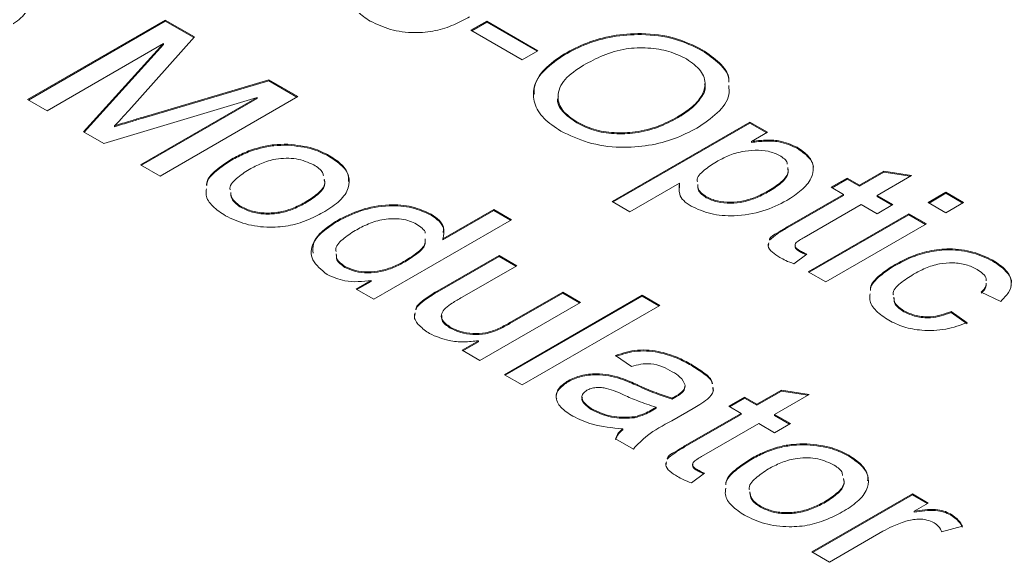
# Model space of a CAD drawing. Header units: inches. Extents: x 0.1 to 10.9, y 0 to 8.5.
# Drawn here: x 8.631 to 9.0385, y 6.8883 to 7.1112 of the extents above; entities that cross this region are included whole.
import ezdxf

# ---------------------------------------------------------------- set-up
doc = ezdxf.new("R2010")
doc.units = ezdxf.units.IN
doc.header["$MEASUREMENT"] = 0

msp = doc.modelspace()

# ---------------------------------------------------------------- linework, layer by layer
at = {"color": 7, "linetype": 'Continuous', "lineweight": 0}
for p, q in [((8.63418, 7.07839), (8.69075, 7.11105)), ((8.69075, 7.11105), (8.70275, 7.10412)), ((8.69075, 7.11064), (8.69075, 7.11105)), ((8.63453, 7.07819), (8.69075, 7.11064)), ((8.69075, 7.11064), (8.70251, 7.10385)), ((8.81621, 7.10686), (8.82274, 7.11063)), ((8.83725, 7.09472), (8.81621, 7.10686)), ((8.81657, 7.10666), (8.82274, 7.11022)), ((8.82274, 7.11063), (8.84377, 7.09849)), ((8.82274, 7.11022), (8.82274, 7.11063)), ((8.82274, 7.11022), (8.84342, 7.09828)), ((8.70275, 7.10412), (8.6757, 7.0739)), ((8.69002, 7.10142), (8.64216, 7.07378)), ((8.65716, 7.06512), (8.69002, 7.10142)), ((8.6574, 7.06498), (8.69002, 7.10101)), ((8.69002, 7.10101), (8.69002, 7.10142)), ((8.91126, 7.09848), (8.91126, 7.09889)), ((8.84377, 7.09849), (8.83725, 7.09472)), ((8.85463, 7.09681), (8.85463, 7.09722)), ((8.68171, 7.07122), (8.73324, 7.08652)), ((8.73324, 7.08652), (8.74514, 7.07965)), ((8.73324, 7.08611), (8.73324, 7.08652)), ((8.68171, 7.07081), (8.73324, 7.08611)), ((8.73324, 7.08611), (8.74479, 7.07944)), ((8.64216, 7.07378), (8.63418, 7.07839)), ((8.72846, 7.07923), (8.6655, 7.06031)), ((8.6806, 7.0516), (8.72846, 7.07923)), ((8.68095, 7.05139), (8.72846, 7.07882)), ((8.74514, 7.07965), (8.68857, 7.04699)), ((8.72846, 7.07882), (8.72846, 7.07923)), ((8.68171, 7.07081), (8.68171, 7.07122)), ((8.90103, 7.07085), (8.90103, 7.07125)), ((8.66994, 7.06723), (8.66994, 7.06764)), ((8.8597, 7.06879), (8.8597, 7.0692)), ((8.87423, 7.03652), (8.9308, 7.06918)), ((8.87459, 7.03632), (8.9308, 7.06877)), ((8.9308, 7.06918), (8.93805, 7.06499)), ((8.9308, 7.06877), (8.9308, 7.06918)), ((8.9308, 7.06877), (8.9377, 7.06479)), ((8.6655, 7.06031), (8.65716, 7.06512)), ((8.93805, 7.06499), (8.93149, 7.06121)), ((8.74102, 7.05963), (8.74102, 7.06003)), ((8.93149, 7.0608), (8.93149, 7.06121)), ((8.95027, 7.05837), (8.95027, 7.05878)), ((8.71795, 7.05349), (8.71795, 7.0539)), ((8.75822, 7.05494), (8.75822, 7.05535)), ((8.68857, 7.04699), (8.6806, 7.0516)), ((8.96416, 7.04238), (8.97069, 7.04615)), ((8.96452, 7.04218), (8.97069, 7.04574)), ((8.97069, 7.04615), (8.97577, 7.04322)), ((8.97069, 7.04574), (8.97069, 7.04615)), ((8.97069, 7.04574), (8.97577, 7.04281)), ((8.97577, 7.04322), (8.98583, 7.04903)), ((8.97577, 7.04281), (8.98583, 7.04862)), ((8.99721, 7.04723), (8.98302, 7.03904)), ((8.98583, 7.04903), (8.99721, 7.04723)), ((8.98583, 7.04862), (8.98583, 7.04903)), ((8.98583, 7.04862), (8.99665, 7.04691)), ((8.90191, 7.04412), (8.88149, 7.03234)), ((8.90191, 7.04372), (8.90191, 7.04412)), ((8.90193, 7.04208), (8.90191, 7.04372)), ((8.96924, 7.03945), (8.96416, 7.04238)), ((8.97577, 7.04281), (8.97577, 7.04322)), ((8.91291, 7.03807), (8.91291, 7.03848)), ((8.93862, 7.04063), (8.93862, 7.04104)), ((8.94604, 7.02606), (8.96924, 7.03945)), ((8.94604, 7.02565), (8.96924, 7.03905)), ((8.96924, 7.03905), (8.96924, 7.03945)), ((8.98302, 7.03904), (8.98955, 7.03527)), ((8.98302, 7.03863), (8.98302, 7.03904)), ((8.98302, 7.03863), (8.98919, 7.03506)), ((9.00405, 7.0361), (9.0113, 7.04029)), ((9.00441, 7.0359), (9.0113, 7.03988)), ((9.0113, 7.04029), (9.01856, 7.0361)), ((9.0113, 7.03988), (9.0113, 7.04029)), ((9.0113, 7.03988), (9.0182, 7.0359)), ((8.72196, 7.03401), (8.72196, 7.03442)), ((8.74864, 7.03604), (8.74864, 7.03645)), ((8.88149, 7.03234), (8.87423, 7.03652)), ((8.97649, 7.03527), (8.95304, 7.02173)), ((8.98302, 7.0315), (8.97649, 7.03527)), ((8.98955, 7.03527), (8.98302, 7.0315)), ((9.0113, 7.03192), (9.00405, 7.0361)), ((9.01856, 7.0361), (9.0113, 7.03192)), ((8.79997, 7.03084), (8.79997, 7.03125)), ((8.80475, 7.02111), (8.82564, 7.03317)), ((8.80475, 7.0207), (8.82564, 7.03277)), ((8.82564, 7.03317), (8.8329, 7.02899)), ((8.82564, 7.03277), (8.82564, 7.03317)), ((8.82564, 7.03277), (8.83254, 7.02878)), ((8.95474, 7.00763), (8.99607, 7.0315)), ((8.95509, 7.00743), (8.99607, 7.03109)), ((8.99607, 7.0315), (9.00333, 7.02731)), ((8.99607, 7.03109), (8.99607, 7.0315)), ((8.99607, 7.03109), (9.00297, 7.02711)), ((8.76143, 7.02835), (8.76143, 7.02876)), ((8.8329, 7.02899), (8.77633, 6.99633)), ((8.94604, 7.02565), (8.94604, 7.02606)), ((9.00333, 7.02731), (8.96199, 7.00345)), ((8.80475, 7.0207), (8.80475, 7.02111)), ((8.93836, 7.01815), (8.93856, 7.01916)), ((8.80233, 6.99962), (8.82782, 7.01433)), ((8.80233, 6.99921), (8.82782, 7.01393)), ((8.82782, 7.01433), (8.83507, 7.01015)), ((8.82782, 7.01393), (8.82782, 7.01433)), ((8.82782, 7.01393), (8.83472, 7.00994)), ((8.95419, 7.01486), (8.94883, 7.01093)), ((8.95117, 7.01599), (8.95117, 7.01639)), ((8.76447, 7.00946), (8.76447, 7.00987)), ((8.78918, 7.01171), (8.78918, 7.01212)), ((8.83507, 7.01015), (8.81259, 6.99717)), ((8.99048, 7.01028), (8.99048, 7.01068)), ((9.03058, 7.01201), (9.03058, 7.01242)), ((8.96199, 7.00345), (8.95474, 7.00763)), ((8.76907, 7.00052), (8.77532, 7.00412)), ((8.76943, 7.00031), (8.77532, 7.00371)), ((8.77532, 7.00371), (8.77532, 7.00412)), ((8.77633, 6.99633), (8.76907, 7.00052)), ((8.80233, 6.99921), (8.80233, 6.99962)), ((8.82999, 6.96535), (8.88656, 6.99801)), ((8.83035, 6.96515), (8.88656, 6.9976)), ((8.83222, 6.98673), (8.85393, 6.99926)), ((8.83222, 6.98632), (8.85393, 6.99885)), ((8.85393, 6.99926), (8.86118, 6.99507)), ((8.85393, 6.99885), (8.85393, 6.99926)), ((8.85393, 6.99885), (8.86083, 6.99487)), ((8.88656, 6.99801), (8.89382, 6.99382)), ((8.88656, 6.9976), (8.88656, 6.99801)), ((8.88656, 6.9976), (8.89346, 6.99361)), ((9.03379, 6.99549), (9.02581, 6.99926)), ((8.79624, 6.99522), (8.79624, 6.99563)), ((8.86118, 6.99507), (8.81984, 6.97121)), ((8.89382, 6.99382), (8.83725, 6.96116)), ((8.79306, 6.98931), (8.79328, 6.99032)), ((8.99408, 6.99121), (8.99408, 6.99162)), ((9.01348, 6.99131), (9.02001, 6.9867)), ((9.01348, 6.9909), (9.01348, 6.99131)), ((9.01348, 6.9909), (9.02001, 6.98629)), ((8.80777, 6.98447), (8.80777, 6.98488)), ((8.83222, 6.98632), (8.83222, 6.98673)), ((8.81259, 6.9754), (8.81934, 6.9793)), ((8.81294, 6.97519), (8.81934, 6.97889)), ((8.81934, 6.97889), (8.81934, 6.9793)), ((8.81984, 6.97121), (8.81259, 6.9754)), ((8.88221, 6.9687), (8.87568, 6.9733)), ((8.90674, 6.9692), (8.90674, 6.96961)), ((8.83725, 6.96116), (8.82999, 6.96535)), ((8.87752, 6.9637), (8.87752, 6.96411)), ((8.85618, 6.96247), (8.85618, 6.96288)), ((8.88452, 6.96086), (8.88452, 6.96127)), ((8.90058, 6.95629), (8.90058, 6.95669)), ((8.91557, 6.95988), (8.91569, 6.95887)), ((8.9221, 6.95237), (8.92863, 6.95614)), ((8.92863, 6.95614), (8.9337, 6.95321)), ((8.92863, 6.95573), (8.92863, 6.95614)), ((8.9337, 6.95321), (8.94377, 6.95902)), ((8.9337, 6.9528), (8.94377, 6.95861)), ((8.95514, 6.95721), (8.94096, 6.94902)), ((8.94377, 6.95902), (8.95514, 6.95721)), ((8.94377, 6.95861), (8.94377, 6.95902)), ((8.94377, 6.95861), (8.95459, 6.95689)), ((8.89022, 6.95075), (8.89236, 6.95195)), ((8.89236, 6.95154), (8.89236, 6.95195)), ((8.89886, 6.95533), (8.89886, 6.95574)), ((8.92718, 6.94944), (8.9221, 6.95237)), ((8.92245, 6.95217), (8.92863, 6.95573)), ((8.92863, 6.95573), (8.9337, 6.9528)), ((8.9337, 6.9528), (8.9337, 6.95321)), ((8.86621, 6.95073), (8.86621, 6.95114)), ((8.88341, 6.94766), (8.88341, 6.94807)), ((8.89022, 6.95035), (8.89236, 6.95154)), ((8.89022, 6.95035), (8.89022, 6.95075)), ((8.90756, 6.95151), (8.89871, 6.9464)), ((8.90398, 6.93605), (8.92718, 6.94944)), ((8.90398, 6.93564), (8.92718, 6.94903)), ((8.92718, 6.94903), (8.92718, 6.94944)), ((8.94096, 6.94902), (8.94748, 6.94525)), ((8.94096, 6.94861), (8.94096, 6.94902)), ((8.94096, 6.94861), (8.94713, 6.94505)), ((8.93443, 6.94525), (8.91097, 6.93171)), ((8.94096, 6.94148), (8.93443, 6.94525)), ((8.94748, 6.94525), (8.94096, 6.94148)), ((8.87859, 6.94275), (8.87859, 6.94316)), ((8.88294, 6.93479), (8.87568, 6.93897)), ((8.90398, 6.93564), (8.90398, 6.93605)), ((8.95424, 6.93654), (8.95424, 6.93694)), ((8.97144, 6.93185), (8.97144, 6.93226)), ((8.89629, 6.92814), (8.8965, 6.92915)), ((8.93117, 6.9304), (8.93117, 6.93081)), ((8.91213, 6.92484), (8.90677, 6.92091)), ((8.9091, 6.92597), (8.9091, 6.92638)), ((8.95619, 6.8925), (8.99752, 6.91636)), ((8.95654, 6.8923), (8.99752, 6.91596)), ((8.99752, 6.91636), (9.00405, 6.9126)), ((8.99752, 6.91596), (8.99752, 6.91636)), ((8.99752, 6.91596), (9.0037, 6.91239)), ((8.93518, 6.91092), (8.93518, 6.91133)), ((8.96186, 6.91295), (8.96186, 6.91336)), ((9.00405, 6.9126), (8.99828, 6.90927)), ((8.99828, 6.90886), (8.99828, 6.90927)), ((9.01322, 6.90773), (9.01322, 6.90814)), ((9.01807, 6.9031), (9.00951, 6.90078)), ((8.9854, 6.90099), (8.96344, 6.88831)), ((8.96344, 6.88831), (8.95619, 6.8925))]:
    msp.add_line(p, q, dxfattribs=at)
for points, knots in [([(8.6279, 7.13058), (8.62976, 7.12935), (8.63347, 7.12689), (8.63599, 7.12211), (8.63567, 7.11689), (8.63183, 7.11177), (8.62739, 7.10894), (8.62516, 7.10751)], [0, 0, 0, 0, 0.186784, 0.373259, 0.559834, 0.779604, 1, 1, 1, 1]), ([(8.7749, 7.11061), (8.77305, 7.11185), (8.76934, 7.11433), (8.76666, 7.11837), (8.767, 7.12087), (8.76711, 7.12173)], [0, 0, 0, 0, 0.396146, 0.79162, 1, 1, 1, 1]), ([(8.8157, 7.11243), (8.8136, 7.11129), (8.8094, 7.109), (8.80182, 7.10643), (8.79261, 7.10558), (8.78284, 7.10686), (8.77755, 7.10936), (8.7749, 7.11061)], [0, 0, 0, 0, 0.187299, 0.374138, 0.560572, 0.780131, 1, 1, 1, 1]), ([(8.85463, 7.09722), (8.85757, 7.09877), (8.86345, 7.10187), (8.87433, 7.10496), (8.88698, 7.10593), (8.90047, 7.10419), (8.90766, 7.10065), (8.91126, 7.09889)], [0, 0, 0, 0, 0.187154, 0.374022, 0.560622, 0.780085, 1, 1, 1, 1]), ([(8.85463, 7.09681), (8.85757, 7.09836), (8.86345, 7.10146), (8.87433, 7.10455), (8.88698, 7.10552), (8.90047, 7.10378), (8.90766, 7.10025), (8.91126, 7.09848)], [0, 0, 0, 0, 0.187154, 0.374022, 0.560622, 0.780085, 1, 1, 1, 1]), ([(8.90477, 7.09509), (8.90247, 7.09621), (8.89786, 7.09846), (8.88899, 7.09987), (8.87932, 7.09955), (8.87027, 7.09671), (8.8651, 7.09395), (8.86252, 7.09256)], [0, 0, 0, 0, 0.186658, 0.373205, 0.559389, 0.779353, 1, 1, 1, 1]), ([(8.91126, 7.09889), (8.91375, 7.09716), (8.91875, 7.09373), (8.92226, 7.08886), (8.92214, 7.0861), (8.92212, 7.08558)], [0, 0, 0, 0, 0.44914, 0.897942, 1, 1, 1, 1]), ([(8.8532, 7.06541), (8.85068, 7.06709), (8.84564, 7.07046), (8.84184, 7.07689), (8.84164, 7.08399), (8.84588, 7.09121), (8.85171, 7.09521), (8.85463, 7.09722)], [0, 0, 0, 0, 0.186796, 0.373472, 0.560057, 0.779943, 1, 1, 1, 1]), ([(8.84233, 7.0806), (8.84225, 7.08145), (8.84194, 7.0849), (8.84604, 7.0908), (8.85177, 7.09481), (8.85463, 7.09681)], [0, 0, 0, 0, 0.1403371, 0.5700009, 1, 1, 1, 1]), ([(8.90103, 7.07125), (8.903, 7.07249), (8.90693, 7.07496), (8.91108, 7.07944), (8.913, 7.0847), (8.91128, 7.09046), (8.90694, 7.09355), (8.90477, 7.09509)], [0, 0, 0, 0, 0.187259, 0.374312, 0.560955, 0.780418, 1, 1, 1, 1]), ([(8.91126, 7.09848), (8.91374, 7.09676), (8.9187, 7.09332), (8.92218, 7.08872), (8.92213, 7.08623), (8.92212, 7.08599)], [0, 0, 0, 0, 0.474937, 0.949518, 1, 1, 1, 1]), ([(8.86252, 7.09256), (8.85968, 7.0907), (8.85402, 7.08699), (8.85122, 7.0801), (8.85325, 7.0737), (8.85754, 7.0707), (8.8597, 7.0692)], [0, 0, 0, 0, 0.280642, 0.559885, 0.779855, 1, 1, 1, 1]), ([(8.90103, 7.07085), (8.90302, 7.07208), (8.90699, 7.07456), (8.91086, 7.07902), (8.91293, 7.08266), (8.91222, 7.08457), (8.91212, 7.08485)], [0, 0, 0, 0, 0.316333, 0.632316, 0.947608, 1, 1, 1, 1]), ([(8.92213, 7.08423), (8.92224, 7.08294), (8.92259, 7.07899), (8.91795, 7.07264), (8.91195, 7.06862), (8.90895, 7.06662)], [0, 0, 0, 0, 0.19495, 0.597111, 1, 1, 1, 1]), ([(8.85225, 7.07973), (8.85216, 7.07954), (8.85125, 7.07749), (8.85352, 7.07326), (8.85764, 7.07028), (8.8597, 7.06879)], [0, 0, 0, 0, 0.048459, 0.52404, 1, 1, 1, 1]), ([(8.6757, 7.0739), (8.67464, 7.07273), (8.67274, 7.07063), (8.6708, 7.06855), (8.66994, 7.06764)], [0, 0, 0, 0, 0.5600016, 1, 1, 1, 1]), ([(8.66994, 7.06764), (8.67213, 7.06831), (8.67604, 7.06952), (8.67998, 7.0707), (8.68171, 7.07122)], [0, 0, 0, 0, 0.559998, 1, 1, 1, 1]), ([(8.66994, 7.06723), (8.67213, 7.0679), (8.67604, 7.06911), (8.67998, 7.07029), (8.68171, 7.07081)], [0, 0, 0, 0, 0.559998, 1, 1, 1, 1]), ([(8.8597, 7.0692), (8.86192, 7.0681), (8.86637, 7.06591), (8.875, 7.06453), (8.88434, 7.06486), (8.89343, 7.06725), (8.8985, 7.06992), (8.90103, 7.07125)], [0, 0, 0, 0, 0.186645, 0.373041, 0.559657, 0.779555, 1, 1, 1, 1]), ([(8.8597, 7.06879), (8.86192, 7.06769), (8.86637, 7.0655), (8.875, 7.06412), (8.88434, 7.06445), (8.89343, 7.06684), (8.8985, 7.06951), (8.90103, 7.07085)], [0, 0, 0, 0, 0.186645, 0.373041, 0.559657, 0.779555, 1, 1, 1, 1]), ([(8.90895, 7.06662), (8.90604, 7.06511), (8.9002, 7.06211), (8.88938, 7.05929), (8.87696, 7.05834), (8.86388, 7.06033), (8.85676, 7.06372), (8.8532, 7.06541)], [0, 0, 0, 0, 0.1870757, 0.3739738, 0.5605504, 0.7801449, 1, 1, 1, 1]), ([(8.71795, 7.0539), (8.71974, 7.05486), (8.72331, 7.05679), (8.72921, 7.05881), (8.73523, 7.06), (8.73909, 7.06002), (8.74102, 7.06003)], [0, 0, 0, 0, 0.280225, 0.560186, 0.780153, 1, 1, 1, 1]), ([(8.71795, 7.05349), (8.71974, 7.05445), (8.72331, 7.05638), (8.72921, 7.05841), (8.73523, 7.05959), (8.73909, 7.05961), (8.74102, 7.05963)], [0, 0, 0, 0, 0.280225, 0.560186, 0.780153, 1, 1, 1, 1]), ([(8.74102, 7.06003), (8.74465, 7.05966), (8.75115, 7.05898), (8.75605, 7.05646), (8.75822, 7.05535)], [0, 0, 0, 0, 0.559033, 1, 1, 1, 1]), ([(8.74102, 7.05963), (8.74465, 7.05925), (8.75115, 7.05857), (8.75605, 7.05605), (8.75822, 7.05494)], [0, 0, 0, 0, 0.559033, 1, 1, 1, 1]), ([(8.93149, 7.06121), (8.93334, 7.06143), (8.93703, 7.06187), (8.94398, 7.06161), (8.94789, 7.05985), (8.95027, 7.05878)], [0, 0, 0, 0, 0.281383, 0.562217, 1, 1, 1, 1]), ([(8.93149, 7.0608), (8.93334, 7.06102), (8.93703, 7.06146), (8.94398, 7.06121), (8.94789, 7.05944), (8.95027, 7.05837)], [0, 0, 0, 0, 0.281383, 0.562217, 1, 1, 1, 1]), ([(8.95027, 7.05878), (8.95199, 7.05759), (8.95543, 7.05522), (8.95733, 7.05059), (8.9562, 7.04569), (8.95223, 7.04098), (8.94806, 7.03827), (8.94598, 7.03691)], [0, 0, 0, 0, 0.186478, 0.372811, 0.559302, 0.779502, 1, 1, 1, 1]), ([(8.95027, 7.05837), (8.95193, 7.05719), (8.95525, 7.05482), (8.95716, 7.05164), (8.95681, 7.05006), (8.9568, 7.05)], [0, 0, 0, 0, 0.490353, 0.980325, 1, 1, 1, 1]), ([(8.70771, 7.04312), (8.70771, 7.04344), (8.70772, 7.04569), (8.71137, 7.04959), (8.71575, 7.05246), (8.71795, 7.0539)], [0, 0, 0, 0, 0.076866, 0.537749, 1, 1, 1, 1]), ([(8.75169, 7.05158), (8.74941, 7.05257), (8.74485, 7.05455), (8.73651, 7.05428), (8.73009, 7.05232), (8.72684, 7.05059), (8.72522, 7.04972)], [0, 0, 0, 0, 0.278719, 0.557713, 0.778578, 1, 1, 1, 1]), ([(8.75822, 7.05535), (8.76005, 7.05413), (8.76372, 7.0517), (8.76644, 7.04701), (8.76633, 7.04185), (8.76284, 7.03669), (8.75844, 7.03387), (8.75624, 7.03246)], [0, 0, 0, 0, 0.186787, 0.373305, 0.559937, 0.77966, 1, 1, 1, 1]), ([(8.75822, 7.05494), (8.76002, 7.05372), (8.76362, 7.05129), (8.76618, 7.04759), (8.76598, 7.04539), (8.76593, 7.0448)], [0, 0, 0, 0, 0.422415, 0.844223, 1, 1, 1, 1]), ([(8.94294, 7.05547), (8.94148, 7.05612), (8.93855, 7.05741), (8.93293, 7.05771), (8.9272, 7.05713), (8.92177, 7.05539), (8.91862, 7.05371), (8.91705, 7.05286)], [0, 0, 0, 0, 0.185831, 0.372319, 0.559059, 0.779318, 1, 1, 1, 1]), ([(8.94617, 7.05188), (8.94616, 7.05205), (8.94607, 7.05343), (8.9444, 7.05452), (8.94294, 7.05547)], [0, 0, 0, 0, 0.1297593, 1, 1, 1, 1]), ([(8.70773, 7.04312), (8.70773, 7.0433), (8.70777, 7.04542), (8.7114, 7.04918), (8.71576, 7.05205), (8.71795, 7.05349)], [0, 0, 0, 0, 0.045814, 0.5222, 1, 1, 1, 1]), ([(8.72522, 7.04972), (8.7234, 7.04853), (8.71977, 7.04614), (8.71693, 7.04291), (8.71736, 7.04129), (8.71736, 7.04126)], [0, 0, 0, 0, 0.497339, 0.99131, 1, 1, 1, 1]), ([(8.75565, 7.04704), (8.75557, 7.04752), (8.75529, 7.04927), (8.7532, 7.05061), (8.75169, 7.05158)], [0, 0, 0, 0, 0.276972, 1, 1, 1, 1]), ([(8.91705, 7.05286), (8.91531, 7.05174), (8.91185, 7.04951), (8.90889, 7.04642), (8.9092, 7.04473), (8.90923, 7.04455)], [0, 0, 0, 0, 0.47366, 0.944443, 1, 1, 1, 1]), ([(8.93862, 7.04104), (8.94039, 7.04216), (8.9439, 7.0444), (8.94687, 7.04787), (8.94644, 7.04996), (8.94632, 7.05053)], [0, 0, 0, 0, 0.4227906, 0.8431318, 1, 1, 1, 1]), ([(8.93862, 7.04063), (8.94039, 7.04175), (8.9439, 7.044), (8.94687, 7.04746), (8.94644, 7.04955), (8.94632, 7.05012)], [0, 0, 0, 0, 0.4227906, 0.8431318, 1, 1, 1, 1]), ([(8.74864, 7.03645), (8.75046, 7.03763), (8.75409, 7.03999), (8.7567, 7.04351), (8.75609, 7.0454), (8.75599, 7.04572)], [0, 0, 0, 0, 0.455089, 0.9072153, 1, 1, 1, 1]), ([(8.71543, 7.03065), (8.71358, 7.03189), (8.70987, 7.03436), (8.70719, 7.0384), (8.70753, 7.0409), (8.70765, 7.04176)], [0, 0, 0, 0, 0.396146, 0.79162, 1, 1, 1, 1]), ([(8.74864, 7.03604), (8.75046, 7.03723), (8.75409, 7.03958), (8.7567, 7.0431), (8.75609, 7.04499), (8.75599, 7.04531)], [0, 0, 0, 0, 0.455089, 0.9072153, 1, 1, 1, 1]), ([(8.90663, 7.03457), (8.90554, 7.0353), (8.90335, 7.03677), (8.90139, 7.04012), (8.90171, 7.04261), (8.90191, 7.04412)], [0, 0, 0, 0, 0.280379, 0.560596, 1, 1, 1, 1]), ([(8.90938, 7.04354), (8.90938, 7.04285), (8.90939, 7.04094), (8.91154, 7.03944), (8.91291, 7.03848)], [0, 0, 0, 0, 0.361804, 1, 1, 1, 1]), ([(8.90938, 7.04313), (8.90938, 7.04244), (8.90939, 7.04053), (8.91154, 7.03903), (8.91291, 7.03807)], [0, 0, 0, 0, 0.361804, 1, 1, 1, 1]), ([(8.71762, 7.04025), (8.71772, 7.03933), (8.71796, 7.03712), (8.72048, 7.03541), (8.72196, 7.03442)], [0, 0, 0, 0, 0.415076, 1, 1, 1, 1]), ([(8.71762, 7.03984), (8.71772, 7.03892), (8.71796, 7.03671), (8.72048, 7.03501), (8.72196, 7.03401)], [0, 0, 0, 0, 0.415076, 1, 1, 1, 1]), ([(8.91291, 7.03848), (8.91435, 7.03782), (8.91723, 7.0365), (8.92283, 7.03606), (8.92857, 7.03668), (8.93392, 7.0385), (8.93705, 7.04019), (8.93862, 7.04104)], [0, 0, 0, 0, 0.18614, 0.37253, 0.559004, 0.779307, 1, 1, 1, 1]), ([(8.91291, 7.03807), (8.91435, 7.03741), (8.91723, 7.03609), (8.92283, 7.03565), (8.92857, 7.03627), (8.93392, 7.0381), (8.93705, 7.03978), (8.93862, 7.04063)], [0, 0, 0, 0, 0.18614, 0.37253, 0.559004, 0.779307, 1, 1, 1, 1]), ([(8.72196, 7.03442), (8.72342, 7.03371), (8.72634, 7.0323), (8.73205, 7.03159), (8.73808, 7.03204), (8.74375, 7.03383), (8.74701, 7.03558), (8.74864, 7.03645)], [0, 0, 0, 0, 0.186495, 0.372882, 0.559314, 0.779399, 1, 1, 1, 1]), ([(8.72196, 7.03401), (8.72342, 7.0333), (8.72634, 7.03189), (8.73205, 7.03118), (8.73808, 7.03164), (8.74375, 7.03342), (8.74701, 7.03517), (8.74864, 7.03604)], [0, 0, 0, 0, 0.186495, 0.372882, 0.559314, 0.779399, 1, 1, 1, 1]), ([(8.76143, 7.02876), (8.7645, 7.0303), (8.77063, 7.03339), (8.78165, 7.03562), (8.79241, 7.03473), (8.79745, 7.03241), (8.79997, 7.03125)], [0, 0, 0, 0, 0.280928, 0.560416, 0.780129, 1, 1, 1, 1]), ([(8.76143, 7.02835), (8.7645, 7.0299), (8.77063, 7.03298), (8.78165, 7.03521), (8.79241, 7.03432), (8.79745, 7.032), (8.79997, 7.03084)], [0, 0, 0, 0, 0.280928, 0.560416, 0.780129, 1, 1, 1, 1]), ([(8.94598, 7.03691), (8.94284, 7.03534), (8.93659, 7.03222), (8.92526, 7.0302), (8.91441, 7.03112), (8.90922, 7.03342), (8.90663, 7.03457)], [0, 0, 0, 0, 0.28076, 0.560284, 0.780139, 1, 1, 1, 1]), ([(8.75624, 7.03246), (8.75413, 7.03132), (8.74993, 7.02904), (8.74235, 7.02647), (8.73314, 7.02561), (8.72337, 7.02689), (8.71808, 7.0294), (8.71543, 7.03065)], [0, 0, 0, 0, 0.1872988, 0.3741379, 0.5605718, 0.7801312, 1, 1, 1, 1]), ([(8.79391, 7.02721), (8.793, 7.02766), (8.79118, 7.02858), (8.78663, 7.02957), (8.78039, 7.02944), (8.77396, 7.02741), (8.77045, 7.02552), (8.76869, 7.02458)], [0, 0, 0, 0, 0.1252509, 0.2504172, 0.4991655, 0.7491492, 1, 1, 1, 1]), ([(8.79997, 7.03125), (8.80113, 7.03047), (8.80346, 7.02891), (8.80555, 7.02536), (8.80505, 7.02272), (8.80475, 7.02111)], [0, 0, 0, 0, 0.280541, 0.560852, 1, 1, 1, 1]), ([(8.79997, 7.03084), (8.80111, 7.03006), (8.8034, 7.0285), (8.80514, 7.02596), (8.80493, 7.02436), (8.80485, 7.02378)], [0, 0, 0, 0, 0.39066, 0.781, 1, 1, 1, 1]), ([(8.75721, 7.00653), (8.75482, 7.00845), (8.75003, 7.0123), (8.75077, 7.01915), (8.75505, 7.02465), (8.7593, 7.02739), (8.76143, 7.02876)], [0, 0, 0, 0, 0.278568, 0.5578, 0.778761, 1, 1, 1, 1]), ([(8.75147, 7.01526), (8.75135, 7.01654), (8.75107, 7.01968), (8.75517, 7.02425), (8.75934, 7.02698), (8.76143, 7.02835)], [0, 0, 0, 0, 0.258213, 0.628873, 1, 1, 1, 1]), ([(8.79752, 7.02349), (8.79752, 7.02349), (8.79755, 7.02421), (8.79624, 7.02557), (8.79469, 7.02666), (8.79391, 7.02721)], [0, 0, 0, 0, 0.002111, 0.500808, 1, 1, 1, 1]), ([(8.93883, 7.02091), (8.93884, 7.02093), (8.93905, 7.02205), (8.94232, 7.02368), (8.9448, 7.02527), (8.94604, 7.02606)], [0, 0, 0, 0, 0.0132988, 0.5058929, 1, 1, 1, 1]), ([(8.93885, 7.02059), (8.93989, 7.0215), (8.94198, 7.02334), (8.94469, 7.02488), (8.94604, 7.02565)], [0, 0, 0, 0, 0.499233, 1, 1, 1, 1]), ([(8.76869, 7.02458), (8.76692, 7.02343), (8.76339, 7.02115), (8.7605, 7.01797), (8.7608, 7.01622), (8.76084, 7.01602)], [0, 0, 0, 0, 0.4705874, 0.9385439, 1, 1, 1, 1]), ([(8.78918, 7.01212), (8.79083, 7.01317), (8.79414, 7.01527), (8.79759, 7.0184), (8.79746, 7.02048), (8.79742, 7.02112)], [0, 0, 0, 0, 0.410682, 0.820023, 1, 1, 1, 1]), ([(8.95304, 7.02173), (8.9524, 7.02135), (8.95113, 7.02059), (8.94955, 7.01955), (8.94925, 7.01847), (8.94958, 7.0174), (8.95053, 7.0168), (8.95117, 7.01639)], [0, 0, 0, 0, 0.250733, 0.500341, 0.625776, 0.750791, 1, 1, 1, 1]), ([(8.78918, 7.01171), (8.79083, 7.01277), (8.79414, 7.01486), (8.79759, 7.01799), (8.79746, 7.02007), (8.79742, 7.02071)], [0, 0, 0, 0, 0.410682, 0.820023, 1, 1, 1, 1]), ([(8.9431, 7.01352), (8.94202, 7.0142), (8.93987, 7.01555), (8.93797, 7.01777), (8.93842, 7.01913), (8.93856, 7.01957)], [0, 0, 0, 0, 0.404711, 0.807157, 1, 1, 1, 1]), ([(8.94948, 7.01858), (8.94941, 7.01841), (8.94924, 7.01798), (8.9496, 7.01699), (8.95054, 7.01639), (8.95117, 7.01599)], [0, 0, 0, 0, 0.179111, 0.45334, 1, 1, 1, 1]), ([(8.99048, 7.01068), (8.99257, 7.01179), (8.99674, 7.014), (9.00427, 7.01638), (9.01322, 7.01746), (9.02281, 7.01609), (9.02799, 7.01364), (9.03058, 7.01242)], [0, 0, 0, 0, 0.187234, 0.374271, 0.560677, 0.780079, 1, 1, 1, 1]), ([(8.76097, 7.015), (8.76097, 7.01431), (8.76096, 7.01239), (8.7631, 7.01086), (8.76447, 7.00987)], [0, 0, 0, 0, 0.357254, 1, 1, 1, 1]), ([(8.76097, 7.01459), (8.76097, 7.01391), (8.76096, 7.01198), (8.7631, 7.01045), (8.76447, 7.00946)], [0, 0, 0, 0, 0.357254, 1, 1, 1, 1]), ([(8.94883, 7.01093), (8.9477, 7.01136), (8.94567, 7.01214), (8.94388, 7.0131), (8.9431, 7.01352)], [0, 0, 0, 0, 0.56008, 1, 1, 1, 1]), ([(8.95117, 7.01639), (8.95171, 7.0161), (8.95269, 7.01556), (8.95373, 7.01507), (8.95419, 7.01486)], [0, 0, 0, 0, 0.559964, 1, 1, 1, 1]), ([(8.95117, 7.01599), (8.95171, 7.01569), (8.95259, 7.01521), (8.95351, 7.01477), (8.95386, 7.01461)], [0, 0, 0, 0, 0.62814, 1, 1, 1, 1]), ([(8.99048, 7.01028), (8.99257, 7.01138), (8.99674, 7.0136), (9.00427, 7.01597), (9.01322, 7.01706), (9.02281, 7.01569), (9.02799, 7.01324), (9.03058, 7.01201)], [0, 0, 0, 0, 0.187234, 0.374271, 0.560677, 0.780079, 1, 1, 1, 1]), ([(8.76447, 7.00987), (8.76585, 7.00923), (8.7686, 7.00796), (8.77394, 7.00745), (8.77948, 7.00798), (8.78465, 7.0097), (8.78767, 7.01131), (8.78918, 7.01212)], [0, 0, 0, 0, 0.186233, 0.372554, 0.559067, 0.779313, 1, 1, 1, 1]), ([(8.76447, 7.00946), (8.76585, 7.00883), (8.7686, 7.00755), (8.77394, 7.00705), (8.77948, 7.00757), (8.78465, 7.00929), (8.78767, 7.01091), (8.78918, 7.01171)], [0, 0, 0, 0, 0.186233, 0.372554, 0.559067, 0.779313, 1, 1, 1, 1]), ([(8.98028, 6.99993), (8.98029, 7.00028), (8.98033, 7.00255), (8.98395, 7.00643), (8.9883, 7.00927), (8.99048, 7.01068)], [0, 0, 0, 0, 0.085332, 0.541969, 1, 1, 1, 1]), ([(8.98031, 6.99993), (8.98032, 7.00015), (8.98039, 7.00227), (8.98398, 7.00602), (8.98831, 7.00886), (8.99048, 7.01028)], [0, 0, 0, 0, 0.054535, 0.526546, 1, 1, 1, 1]), ([(9.0241, 7.00862), (9.02267, 7.00932), (9.01981, 7.01073), (9.01421, 7.0115), (9.00825, 7.01102), (9.00273, 7.0092), (8.99953, 7.00747), (8.99792, 7.00661)], [0, 0, 0, 0, 0.186591, 0.372884, 0.559231, 0.77937, 1, 1, 1, 1]), ([(9.03058, 7.01242), (9.03258, 7.01109), (9.03657, 7.00845), (9.03868, 7.00356), (9.03744, 6.99904), (9.035, 6.99668), (9.03379, 6.99549)], [0, 0, 0, 0, 0.280265, 0.559421, 0.779526, 1, 1, 1, 1]), ([(9.03058, 7.01201), (9.03252, 7.01069), (9.03639, 7.00806), (9.03864, 7.00426), (9.03803, 7.00233), (9.03796, 7.0021)], [0, 0, 0, 0, 0.470024, 0.93819, 1, 1, 1, 1]), ([(8.77532, 7.00412), (8.77354, 7.00388), (8.76997, 7.00341), (8.76327, 7.00379), (8.75951, 7.00549), (8.75721, 7.00653)], [0, 0, 0, 0, 0.281117, 0.561725, 1, 1, 1, 1]), ([(8.99792, 7.00661), (8.99611, 7.00544), (8.99251, 7.0031), (8.98928, 6.99993), (8.9897, 6.99825), (8.98972, 6.99815)], [0, 0, 0, 0, 0.4857, 0.967863, 1, 1, 1, 1]), ([(9.0278, 7.00398), (9.02783, 7.00424), (9.02795, 7.00524), (9.02661, 7.00692), (9.02494, 7.00806), (9.0241, 7.00862)], [0, 0, 0, 0, 0.145043, 0.572348, 1, 1, 1, 1]), ([(9.02581, 6.99926), (9.02666, 7.00011), (9.02784, 7.00128), (9.02778, 7.0026), (9.02776, 7.00296)], [0, 0, 0, 0, 0.728267, 1, 1, 1, 1]), ([(9.02581, 6.99885), (9.02666, 6.9997), (9.02784, 7.00087), (9.02778, 7.0022), (9.02776, 7.00255)], [0, 0, 0, 0, 0.728267, 1, 1, 1, 1]), ([(8.79624, 6.99563), (8.7973, 6.99641), (8.7992, 6.99781), (8.80138, 6.99907), (8.80233, 6.99962)], [0, 0, 0, 0, 0.5598375, 1, 1, 1, 1]), ([(8.79624, 6.99522), (8.7973, 6.99601), (8.7992, 6.9974), (8.80138, 6.99866), (8.80233, 6.99921)], [0, 0, 0, 0, 0.5598375, 1, 1, 1, 1]), ([(8.81259, 6.99717), (8.81122, 6.99639), (8.80879, 6.99499), (8.80668, 6.99343), (8.80576, 6.99274)], [0, 0, 0, 0, 0.560241, 1, 1, 1, 1]), ([(8.9878, 6.98771), (8.98597, 6.98893), (8.98231, 6.99138), (8.97971, 6.99534), (8.98007, 6.99777), (8.9802, 6.99858)], [0, 0, 0, 0, 0.400476, 0.800122, 1, 1, 1, 1]), ([(8.98995, 6.99714), (8.99001, 6.99631), (8.99016, 6.99421), (8.9926, 6.9926), (8.99408, 6.99162)], [0, 0, 0, 0, 0.391235, 1, 1, 1, 1]), ([(8.98995, 6.99673), (8.99001, 6.99591), (8.99016, 6.9938), (8.9926, 6.99219), (8.99408, 6.99121)], [0, 0, 0, 0, 0.391235, 1, 1, 1, 1]), ([(8.79356, 6.99206), (8.7936, 6.99228), (8.79382, 6.99359), (8.79514, 6.99471), (8.79624, 6.99563)], [0, 0, 0, 0, 0.172214, 1, 1, 1, 1]), ([(8.79365, 6.99204), (8.79367, 6.99214), (8.79389, 6.99331), (8.79511, 6.9943), (8.79624, 6.99522)], [0, 0, 0, 0, 0.079507, 1, 1, 1, 1]), ([(8.80576, 6.99274), (8.80514, 6.99201), (8.8039, 6.99056), (8.80414, 6.98754), (8.8064, 6.98589), (8.80777, 6.98488)], [0, 0, 0, 0, 0.280888, 0.561288, 1, 1, 1, 1]), ([(8.7993, 6.98223), (8.7978, 6.98329), (8.7948, 6.98541), (8.79265, 6.98856), (8.79316, 6.99032), (8.79328, 6.99073)], [0, 0, 0, 0, 0.4360284, 0.8715159, 1, 1, 1, 1]), ([(8.80428, 6.98965), (8.80423, 6.98898), (8.80411, 6.98703), (8.80632, 6.98548), (8.80777, 6.98447)], [0, 0, 0, 0, 0.343243, 1, 1, 1, 1]), ([(8.99408, 6.99162), (8.99563, 6.99088), (8.99873, 6.9894), (9.00624, 6.98874), (9.01073, 6.99033), (9.01348, 6.99131)], [0, 0, 0, 0, 0.280899, 0.560906, 1, 1, 1, 1]), ([(8.99408, 6.99121), (8.99563, 6.99047), (8.99873, 6.98899), (9.00624, 6.98833), (9.01073, 6.98993), (9.01348, 6.9909)], [0, 0, 0, 0, 0.280899, 0.560906, 1, 1, 1, 1]), ([(8.80777, 6.98488), (8.80913, 6.98423), (8.81185, 6.98295), (8.81702, 6.98209), (8.8227, 6.9824), (8.82774, 6.98428), (8.83072, 6.98591), (8.83222, 6.98673)], [0, 0, 0, 0, 0.186641, 0.373314, 0.559498, 0.779309, 1, 1, 1, 1]), ([(8.80777, 6.98447), (8.80913, 6.98383), (8.81185, 6.98254), (8.81702, 6.98168), (8.8227, 6.98199), (8.82774, 6.98387), (8.83072, 6.9855), (8.83222, 6.98632)], [0, 0, 0, 0, 0.186641, 0.373314, 0.559498, 0.779309, 1, 1, 1, 1]), ([(9.02001, 6.9867), (9.01718, 6.98568), (9.01152, 6.98365), (9.00201, 6.98326), (8.99374, 6.98475), (8.98978, 6.98672), (8.9878, 6.98771)], [0, 0, 0, 0, 0.280219, 0.559525, 0.779592, 1, 1, 1, 1]), ([(8.81934, 6.9793), (8.81735, 6.97909), (8.81337, 6.97868), (8.806, 6.97922), (8.80184, 6.98109), (8.7993, 6.98223)], [0, 0, 0, 0, 0.281073, 0.561717, 1, 1, 1, 1]), ([(8.87568, 6.9733), (8.8786, 6.97422), (8.88442, 6.97605), (8.89387, 6.97505), (8.9011, 6.97262), (8.90486, 6.97061), (8.90674, 6.96961)], [0, 0, 0, 0, 0.27982, 0.558069, 0.778901, 1, 1, 1, 1]), ([(8.87568, 6.9729), (8.8786, 6.97381), (8.88442, 6.97564), (8.89387, 6.97465), (8.9011, 6.97221), (8.90486, 6.9702), (8.90674, 6.9692)], [0, 0, 0, 0, 0.27982, 0.558069, 0.778901, 1, 1, 1, 1]), ([(8.89891, 6.96659), (8.89764, 6.96728), (8.8951, 6.96866), (8.89058, 6.97001), (8.88593, 6.96976), (8.88345, 6.96905), (8.88221, 6.9687)], [0, 0, 0, 0, 0.280842, 0.559676, 0.77943, 1, 1, 1, 1]), ([(8.90674, 6.96961), (8.90848, 6.9685), (8.91196, 6.96629), (8.91524, 6.96346), (8.91539, 6.96179), (8.91541, 6.96164)], [0, 0, 0, 0, 0.476282, 0.951064, 1, 1, 1, 1]), ([(8.90674, 6.9692), (8.90847, 6.96809), (8.91192, 6.96587), (8.91518, 6.96318), (8.91535, 6.96165), (8.91536, 6.96163)], [0, 0, 0, 0, 0.497352, 0.993137, 1, 1, 1, 1]), ([(8.85618, 6.96288), (8.85787, 6.96367), (8.86126, 6.96525), (8.86739, 6.96592), (8.87292, 6.96539), (8.87599, 6.96453), (8.87752, 6.96411)], [0, 0, 0, 0, 0.279499, 0.559163, 0.779422, 1, 1, 1, 1]), ([(8.85618, 6.96247), (8.85787, 6.96326), (8.86126, 6.96484), (8.86739, 6.96551), (8.87292, 6.96498), (8.87599, 6.96412), (8.87752, 6.9637)], [0, 0, 0, 0, 0.279499, 0.559163, 0.779422, 1, 1, 1, 1]), ([(8.87752, 6.96411), (8.87887, 6.96361), (8.88128, 6.96272), (8.88353, 6.96171), (8.88452, 6.96127)], [0, 0, 0, 0, 0.559914, 1, 1, 1, 1]), ([(8.90426, 6.96098), (8.90371, 6.96217), (8.90272, 6.9643), (8.90008, 6.96589), (8.89891, 6.96659)], [0, 0, 0, 0, 0.557871, 1, 1, 1, 1]), ([(8.85155, 6.9554), (8.85145, 6.9556), (8.85078, 6.95696), (8.85227, 6.9597), (8.85488, 6.96155), (8.85618, 6.96247)], [0, 0, 0, 0, 0.08001, 0.539694, 1, 1, 1, 1]), ([(8.85803, 6.94833), (8.85624, 6.94948), (8.85269, 6.95179), (8.85074, 6.95608), (8.85211, 6.96009), (8.85482, 6.96195), (8.85618, 6.96288)], [0, 0, 0, 0, 0.280815, 0.55969, 0.779696, 1, 1, 1, 1]), ([(8.8792, 6.95695), (8.87691, 6.95801), (8.87405, 6.95934), (8.86985, 6.96009), (8.86766, 6.96009), (8.86552, 6.95975), (8.8644, 6.9592), (8.86384, 6.95893)], [0, 0, 0, 0, 0.500165, 0.625227, 0.750158, 0.875098, 1, 1, 1, 1]), ([(8.87752, 6.9637), (8.87887, 6.9632), (8.88128, 6.96232), (8.88353, 6.9613), (8.88452, 6.96086)], [0, 0, 0, 0, 0.559914, 1, 1, 1, 1]), ([(8.88452, 6.96127), (8.88707, 6.96012), (8.89163, 6.95809), (8.89665, 6.95646), (8.89886, 6.95574)], [0, 0, 0, 0, 0.5601852, 1, 1, 1, 1]), ([(8.88452, 6.96086), (8.88707, 6.95972), (8.89163, 6.95768), (8.89665, 6.95605), (8.89886, 6.95533)], [0, 0, 0, 0, 0.5601852, 1, 1, 1, 1]), ([(8.90058, 6.95669), (8.90172, 6.95738), (8.90373, 6.95859), (8.9041, 6.96025), (8.90426, 6.96098)], [0, 0, 0, 0, 0.561903, 1, 1, 1, 1]), ([(8.90058, 6.95629), (8.90172, 6.95697), (8.90373, 6.95819), (8.9041, 6.95984), (8.90426, 6.96057)], [0, 0, 0, 0, 0.561903, 1, 1, 1, 1]), ([(8.91557, 6.96029), (8.91571, 6.95971), (8.91615, 6.95794), (8.91451, 6.95636), (8.91341, 6.95529)], [0, 0, 0, 0, 0.32647, 1, 1, 1, 1]), ([(8.862, 6.95615), (8.86193, 6.95594), (8.86167, 6.95519), (8.86262, 6.95312), (8.86473, 6.95172), (8.86621, 6.95073)], [0, 0, 0, 0, 0.102683, 0.370686, 1, 1, 1, 1]), ([(8.86384, 6.95893), (8.86324, 6.9585), (8.86203, 6.95762), (8.86168, 6.95592), (8.86251, 6.95354), (8.86468, 6.95213), (8.86621, 6.95114)], [0, 0, 0, 0, 0.1865829, 0.373508, 0.5606228, 1, 1, 1, 1]), ([(8.89236, 6.95195), (8.88979, 6.95279), (8.8852, 6.95428), (8.88103, 6.95613), (8.8792, 6.95695)], [0, 0, 0, 0, 0.55976, 1, 1, 1, 1]), ([(8.89886, 6.95574), (8.89918, 6.95592), (8.89975, 6.95624), (8.90033, 6.95655), (8.90058, 6.95669)], [0, 0, 0, 0, 0.560026, 1, 1, 1, 1]), ([(8.89886, 6.95533), (8.89918, 6.95551), (8.89975, 6.95583), (8.90033, 6.95615), (8.90058, 6.95629)], [0, 0, 0, 0, 0.560026, 1, 1, 1, 1]), ([(8.91341, 6.95529), (8.91238, 6.95456), (8.91054, 6.95324), (8.90847, 6.95204), (8.90756, 6.95151)], [0, 0, 0, 0, 0.5598166, 1, 1, 1, 1]), ([(8.87859, 6.94316), (8.87427, 6.94352), (8.86656, 6.94418), (8.86063, 6.94706), (8.85803, 6.94833)], [0, 0, 0, 0, 0.559971, 1, 1, 1, 1]), ([(8.86621, 6.95114), (8.86908, 6.94985), (8.8742, 6.94754), (8.8806, 6.94791), (8.88341, 6.94807)], [0, 0, 0, 0, 0.559758, 1, 1, 1, 1]), ([(8.86621, 6.95073), (8.86908, 6.94944), (8.8742, 6.94713), (8.8806, 6.9475), (8.88341, 6.94766)], [0, 0, 0, 0, 0.559758, 1, 1, 1, 1]), ([(8.88341, 6.94807), (8.88483, 6.94845), (8.88735, 6.94913), (8.88934, 6.95026), (8.89022, 6.95075)], [0, 0, 0, 0, 0.558996, 1, 1, 1, 1]), ([(8.88341, 6.94766), (8.88483, 6.94804), (8.88735, 6.94873), (8.88934, 6.94985), (8.89022, 6.95035)], [0, 0, 0, 0, 0.558996, 1, 1, 1, 1]), ([(8.89871, 6.9464), (8.89515, 6.9445), (8.8888, 6.9411), (8.88473, 6.93671), (8.88294, 6.93479)], [0, 0, 0, 0, 0.561515, 1, 1, 1, 1]), ([(8.87568, 6.93897), (8.87598, 6.93981), (8.87651, 6.94131), (8.87795, 6.9426), (8.87859, 6.94316)], [0, 0, 0, 0, 0.5596238, 1, 1, 1, 1]), ([(8.87568, 6.93856), (8.87598, 6.93941), (8.87651, 6.94091), (8.87795, 6.94219), (8.87859, 6.94275)], [0, 0, 0, 0, 0.5596238, 1, 1, 1, 1]), ([(8.89677, 6.93089), (8.89677, 6.93092), (8.89699, 6.93204), (8.90026, 6.93366), (8.90274, 6.93525), (8.90398, 6.93605)], [0, 0, 0, 0, 0.013299, 0.505893, 1, 1, 1, 1]), ([(8.89679, 6.93057), (8.89783, 6.93149), (8.89991, 6.93333), (8.90262, 6.93487), (8.90398, 6.93564)], [0, 0, 0, 0, 0.499233, 1, 1, 1, 1]), ([(8.93117, 6.93081), (8.93296, 6.93177), (8.93653, 6.9337), (8.94243, 6.93572), (8.94845, 6.93691), (8.95231, 6.93693), (8.95424, 6.93694)], [0, 0, 0, 0, 0.280225, 0.560186, 0.780153, 1, 1, 1, 1]), ([(8.93117, 6.9304), (8.93296, 6.93137), (8.93653, 6.93329), (8.94243, 6.93532), (8.94845, 6.9365), (8.95231, 6.93652), (8.95424, 6.93654)], [0, 0, 0, 0, 0.280225, 0.560186, 0.780153, 1, 1, 1, 1]), ([(8.95424, 6.93694), (8.95787, 6.93657), (8.96437, 6.93589), (8.96927, 6.93337), (8.97144, 6.93226)], [0, 0, 0, 0, 0.559034, 1, 1, 1, 1]), ([(8.95424, 6.93654), (8.95787, 6.93616), (8.96437, 6.93548), (8.96927, 6.93296), (8.97144, 6.93185)], [0, 0, 0, 0, 0.559034, 1, 1, 1, 1]), ([(8.91097, 6.93171), (8.91033, 6.93133), (8.90906, 6.93058), (8.90749, 6.92953), (8.90719, 6.92846), (8.90751, 6.92739), (8.90847, 6.92678), (8.9091, 6.92638)], [0, 0, 0, 0, 0.250733, 0.50034, 0.625778, 0.750791, 1, 1, 1, 1]), ([(8.97144, 6.93226), (8.97327, 6.93104), (8.97694, 6.92861), (8.97966, 6.92392), (8.97955, 6.91876), (8.97606, 6.9136), (8.97166, 6.91078), (8.96946, 6.90937)], [0, 0, 0, 0, 0.1867865, 0.3733052, 0.5599367, 0.7796599, 1, 1, 1, 1]), ([(8.97144, 6.93185), (8.97324, 6.93063), (8.97684, 6.9282), (8.9794, 6.9245), (8.9792, 6.9223), (8.97915, 6.92171)], [0, 0, 0, 0, 0.422415, 0.844224, 1, 1, 1, 1]), ([(8.90103, 6.9235), (8.89996, 6.92418), (8.89781, 6.92554), (8.89591, 6.92775), (8.89635, 6.92912), (8.8965, 6.92956)], [0, 0, 0, 0, 0.404712, 0.807158, 1, 1, 1, 1]), ([(8.90741, 6.92856), (8.90735, 6.92839), (8.90718, 6.92796), (8.90754, 6.92697), (8.90848, 6.92637), (8.9091, 6.92597)], [0, 0, 0, 0, 0.179111, 0.453338, 1, 1, 1, 1]), ([(8.92093, 6.92003), (8.92093, 6.92035), (8.92094, 6.9226), (8.92459, 6.9265), (8.92897, 6.92937), (8.93117, 6.93081)], [0, 0, 0, 0, 0.076866, 0.537749, 1, 1, 1, 1]), ([(8.92095, 6.92003), (8.92095, 6.92021), (8.92099, 6.92233), (8.92462, 6.92609), (8.92898, 6.92896), (8.93117, 6.9304)], [0, 0, 0, 0, 0.045813, 0.5222, 1, 1, 1, 1]), ([(8.96491, 6.92849), (8.96263, 6.92948), (8.95807, 6.93146), (8.94973, 6.93119), (8.94331, 6.92924), (8.94006, 6.9275), (8.93844, 6.92664)], [0, 0, 0, 0, 0.278719, 0.557712, 0.778578, 1, 1, 1, 1]), ([(8.96887, 6.92395), (8.96879, 6.92443), (8.96851, 6.92618), (8.96642, 6.92752), (8.96491, 6.92849)], [0, 0, 0, 0, 0.276973, 1, 1, 1, 1]), ([(8.90677, 6.92091), (8.90563, 6.92135), (8.90361, 6.92213), (8.90182, 6.92308), (8.90103, 6.9235)], [0, 0, 0, 0, 0.56008, 1, 1, 1, 1]), ([(8.9091, 6.92638), (8.90965, 6.92608), (8.91063, 6.92555), (8.91167, 6.92506), (8.91213, 6.92484)], [0, 0, 0, 0, 0.5599641, 1, 1, 1, 1]), ([(8.9091, 6.92597), (8.90965, 6.92567), (8.91052, 6.9252), (8.91145, 6.92476), (8.91179, 6.9246)], [0, 0, 0, 0, 0.628137, 1, 1, 1, 1]), ([(8.93844, 6.92664), (8.93662, 6.92544), (8.93299, 6.92305), (8.93015, 6.91982), (8.93058, 6.9182), (8.93058, 6.91817)], [0, 0, 0, 0, 0.497339, 0.991309, 1, 1, 1, 1]), ([(8.96186, 6.91336), (8.96368, 6.91455), (8.96731, 6.9169), (8.96992, 6.92042), (8.96931, 6.92231), (8.96921, 6.92263)], [0, 0, 0, 0, 0.455089, 0.907215, 1, 1, 1, 1]), ([(8.96186, 6.91295), (8.96368, 6.91414), (8.96731, 6.9165), (8.96992, 6.92001), (8.96931, 6.9219), (8.96921, 6.92222)], [0, 0, 0, 0, 0.455089, 0.907215, 1, 1, 1, 1]), ([(8.92865, 6.90756), (8.9268, 6.9088), (8.92309, 6.91127), (8.92041, 6.91531), (8.92075, 6.91781), (8.92087, 6.91868)], [0, 0, 0, 0, 0.396146, 0.791621, 1, 1, 1, 1]), ([(8.93084, 6.91716), (8.93094, 6.91624), (8.93118, 6.91403), (8.9337, 6.91232), (8.93518, 6.91133)], [0, 0, 0, 0, 0.415076, 1, 1, 1, 1]), ([(8.93084, 6.91675), (8.93094, 6.91583), (8.93118, 6.91362), (8.9337, 6.91192), (8.93518, 6.91092)], [0, 0, 0, 0, 0.415076, 1, 1, 1, 1]), ([(8.93518, 6.91133), (8.93664, 6.91062), (8.93956, 6.90921), (8.94527, 6.9085), (8.9513, 6.90895), (8.95697, 6.91074), (8.96023, 6.91249), (8.96186, 6.91336)], [0, 0, 0, 0, 0.186495, 0.372883, 0.559314, 0.779399, 1, 1, 1, 1]), ([(8.93518, 6.91092), (8.93664, 6.91021), (8.93956, 6.9088), (8.94527, 6.90809), (8.9513, 6.90855), (8.95697, 6.91033), (8.96023, 6.91208), (8.96186, 6.91295)], [0, 0, 0, 0, 0.186495, 0.372883, 0.559314, 0.779399, 1, 1, 1, 1]), ([(8.96946, 6.90937), (8.96735, 6.90823), (8.96315, 6.90595), (8.95557, 6.90338), (8.94636, 6.90253), (8.93659, 6.9038), (8.9313, 6.90631), (8.92865, 6.90756)], [0, 0, 0, 0, 0.187299, 0.374138, 0.560571, 0.780131, 1, 1, 1, 1]), ([(8.99828, 6.90927), (8.99972, 6.90947), (9.0026, 6.90988), (9.00676, 6.91008), (9.01052, 6.90944), (9.01232, 6.90858), (9.01322, 6.90814)], [0, 0, 0, 0, 0.28058, 0.560516, 0.780243, 1, 1, 1, 1]), ([(8.99828, 6.90886), (8.99972, 6.90906), (9.0026, 6.90947), (9.00676, 6.90967), (9.01052, 6.90904), (9.01232, 6.90817), (9.01322, 6.90773)], [0, 0, 0, 0, 0.28058, 0.560516, 0.780243, 1, 1, 1, 1]), ([(9.01322, 6.90814), (9.01443, 6.9073), (9.01658, 6.90578), (9.01762, 6.90392), (9.01807, 6.9031)], [0, 0, 0, 0, 0.559545, 1, 1, 1, 1]), ([(9.01322, 6.90773), (9.01443, 6.90689), (9.01658, 6.90538), (9.01762, 6.90352), (9.01807, 6.9027)], [0, 0, 0, 0, 0.559545, 1, 1, 1, 1]), ([(8.9948, 6.90513), (8.99291, 6.90446), (8.98953, 6.90326), (8.98666, 6.90169), (8.9854, 6.90099)], [0, 0, 0, 0, 0.559888, 1, 1, 1, 1]), ([(9.00641, 6.90454), (9.00548, 6.90496), (9.00363, 6.90579), (8.99933, 6.90618), (8.99652, 6.90552), (8.9948, 6.90513)], [0, 0, 0, 0, 0.28028, 0.560929, 1, 1, 1, 1]), ([(9.00951, 6.90078), (9.00921, 6.90156), (9.00868, 6.90296), (9.0071, 6.90406), (9.00641, 6.90454)], [0, 0, 0, 0, 0.560113, 1, 1, 1, 1])]:
    msp.add_open_spline(points, degree=3, knots=knots, dxfattribs=at)

doc.saveas('drawing.dxf')
